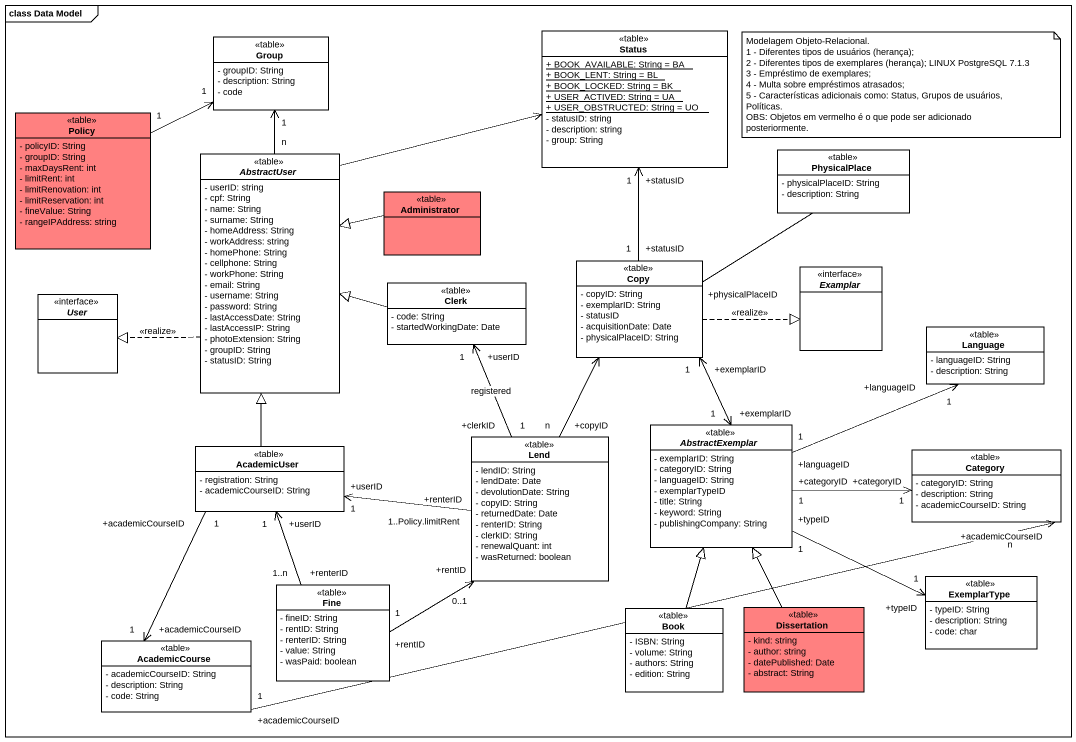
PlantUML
@startuml
mainframe class Data Model
hide circle
hide empty members
skinparam classAttributeIconSize 0
class "Group" as Group_ <<table>> {
  - groupID: String
  - description: String
  - code
}
class Status <<table>> {
  {static} + BOOK_AVAILABLE: String = BA
  {static} + BOOK_LENT: String = BL
  {static} + BOOK_LOCKED: String = BK
  {static} + USER_ACTIVED: String = UA
  {static} + USER_OBSTRUCTED: String = UO
  - statusID: string
  - description: string
  - group: String
}
class Policy <<table>> #FF8080 {
  - policyID: String
  - groupID: String
  - maxDaysRent: int
  - limitRent: int
  - limitRenovation: int
  - limitReservation: int
  - fineValue: String
  - rangeIPAddress: string
}
abstract class AbstractUser <<table>> {
  - userID: string
  - cpf: String
  - name: String
  - surname: String
  - homeAddress: String
  - workAddress: string
  - homePhone: String
  - cellphone: String
  - workPhone: String
  - email: String
  - username: String
  - password: String
  - lastAccessDate: String
  - lastAccessIP: String
  - photoExtension: String
  - groupID: String
  - statusID: String
}
class PhysicalPlace <<table>> {
  - physicalPlaceID: String
  - description: String
}
class Administrator <<table>> #FF8080
class Clerk <<table>> {
  - code: String
  - startedWorkingDate: Date
}
class Copy <<table>> {
  - copyID: String
  - exemplarID: String
  - statusID
  - acquisitionDate: Date
  - physicalPlaceID: String
}
interface Examplar <<interface>>
interface User <<interface>>
class Language <<table>> {
  - languageID: String
  - description: String
}
class Lend <<table>> {
  - lendID: String
  - lendDate: Date
  - devolutionDate: String
  - copyID: String
  - returnedDate: Date
  - renterID: String
  - clerkID: String
  - renewalQuant: int
  - wasReturned: boolean
}
abstract class AbstractExemplar <<table>> {
  - exemplarID: String
  - categoryID: String
  - languageID: String
  - exemplarTypeID
  - title: String
  - keyword: String
  - publishingCompany: String
}
class AcademicUser <<table>> {
  - registration: String
  - academicCourseID: String
}
class Category <<table>> {
  - categoryID: String
  - description: String
  - academicCourseID: String
}
class Fine <<table>> {
  - fineID: String
  - rentID: String
  - renterID: String
  - value: String
  - wasPaid: boolean
}
class ExemplarType <<table>> {
  - typeID: String
  - description: String
  - code: char
}
class Book <<table>> {
  - ISBN: String
  - volume: String
  - authors: String
  - edition: String
}
class Dissertation <<table>> #FF8080 {
  - kind: string
  - author: string
  - datePublished: Date
  - abstract: String
}
class AcademicCourse <<table>> {
  - academicCourseID: String
  - description: String
  - code: String
}
Policy "1" -right-> "1" Group_
AbstractUser "n" -up-> "1" Group_
AbstractUser -right-> Status
AbstractUser .left.|> User : <<realize>>
Administrator -left-|> AbstractUser
Clerk -left-|> AbstractUser
Copy "+statusID\n1" -up-> "+statusID\n1" Status
Copy "+physicalPlaceID" -up- PhysicalPlace
Copy .right.|> Examplar : <<realize>>
Copy "+exemplarID\n1" <--> "+exemplarID\n1" AbstractExemplar
Lend "+clerkID\n1" -up-> "+userID\n1" Clerk : registered
Lend "+copyID\nn" -up-> Copy
Lend "+renterID\n1..Policy.limitRent" -left-> "+userID\n1" AcademicUser
AbstractExemplar "+languageID\n1" -right-> "+languageID\n1" Language
AbstractExemplar "+categoryID\n1" -right-> "+categoryID\n1" Category
AbstractExemplar "+typeID\n1" -right-> "+typeID\n1" ExemplarType
AcademicUser -up-|> AbstractUser
AcademicUser "+academicCourseID\n1" --> "+academicCourseID\n1" AcademicCourse
Fine "+rentID\n1" -right-> "+rentID\n0..1" Lend
Fine "+renterID\n1..n" -up-> "+userID\n1" AcademicUser
Book -up-|> AbstractExemplar
Dissertation -up-|> AbstractExemplar
AcademicCourse "+academicCourseID\n1" -right-> "+academicCourseID\nn" Category
note as N1
  Modelagem Objeto-Relacional.
  1 - Diferentes tipos de usuários (herança);
  2 - Diferentes tipos de exemplares (herança); LINUX PostgreSQL 7.1.3
  3 - Empréstimo de exemplares;
  4 - Multa sobre empréstimos atrasados;
  5 - Características adicionais como: Status, Grupos de usuários, Políticas.
  OBS: Objetos em vermelho é o que pode ser adicionado posteriormente.
end note
@enduml
